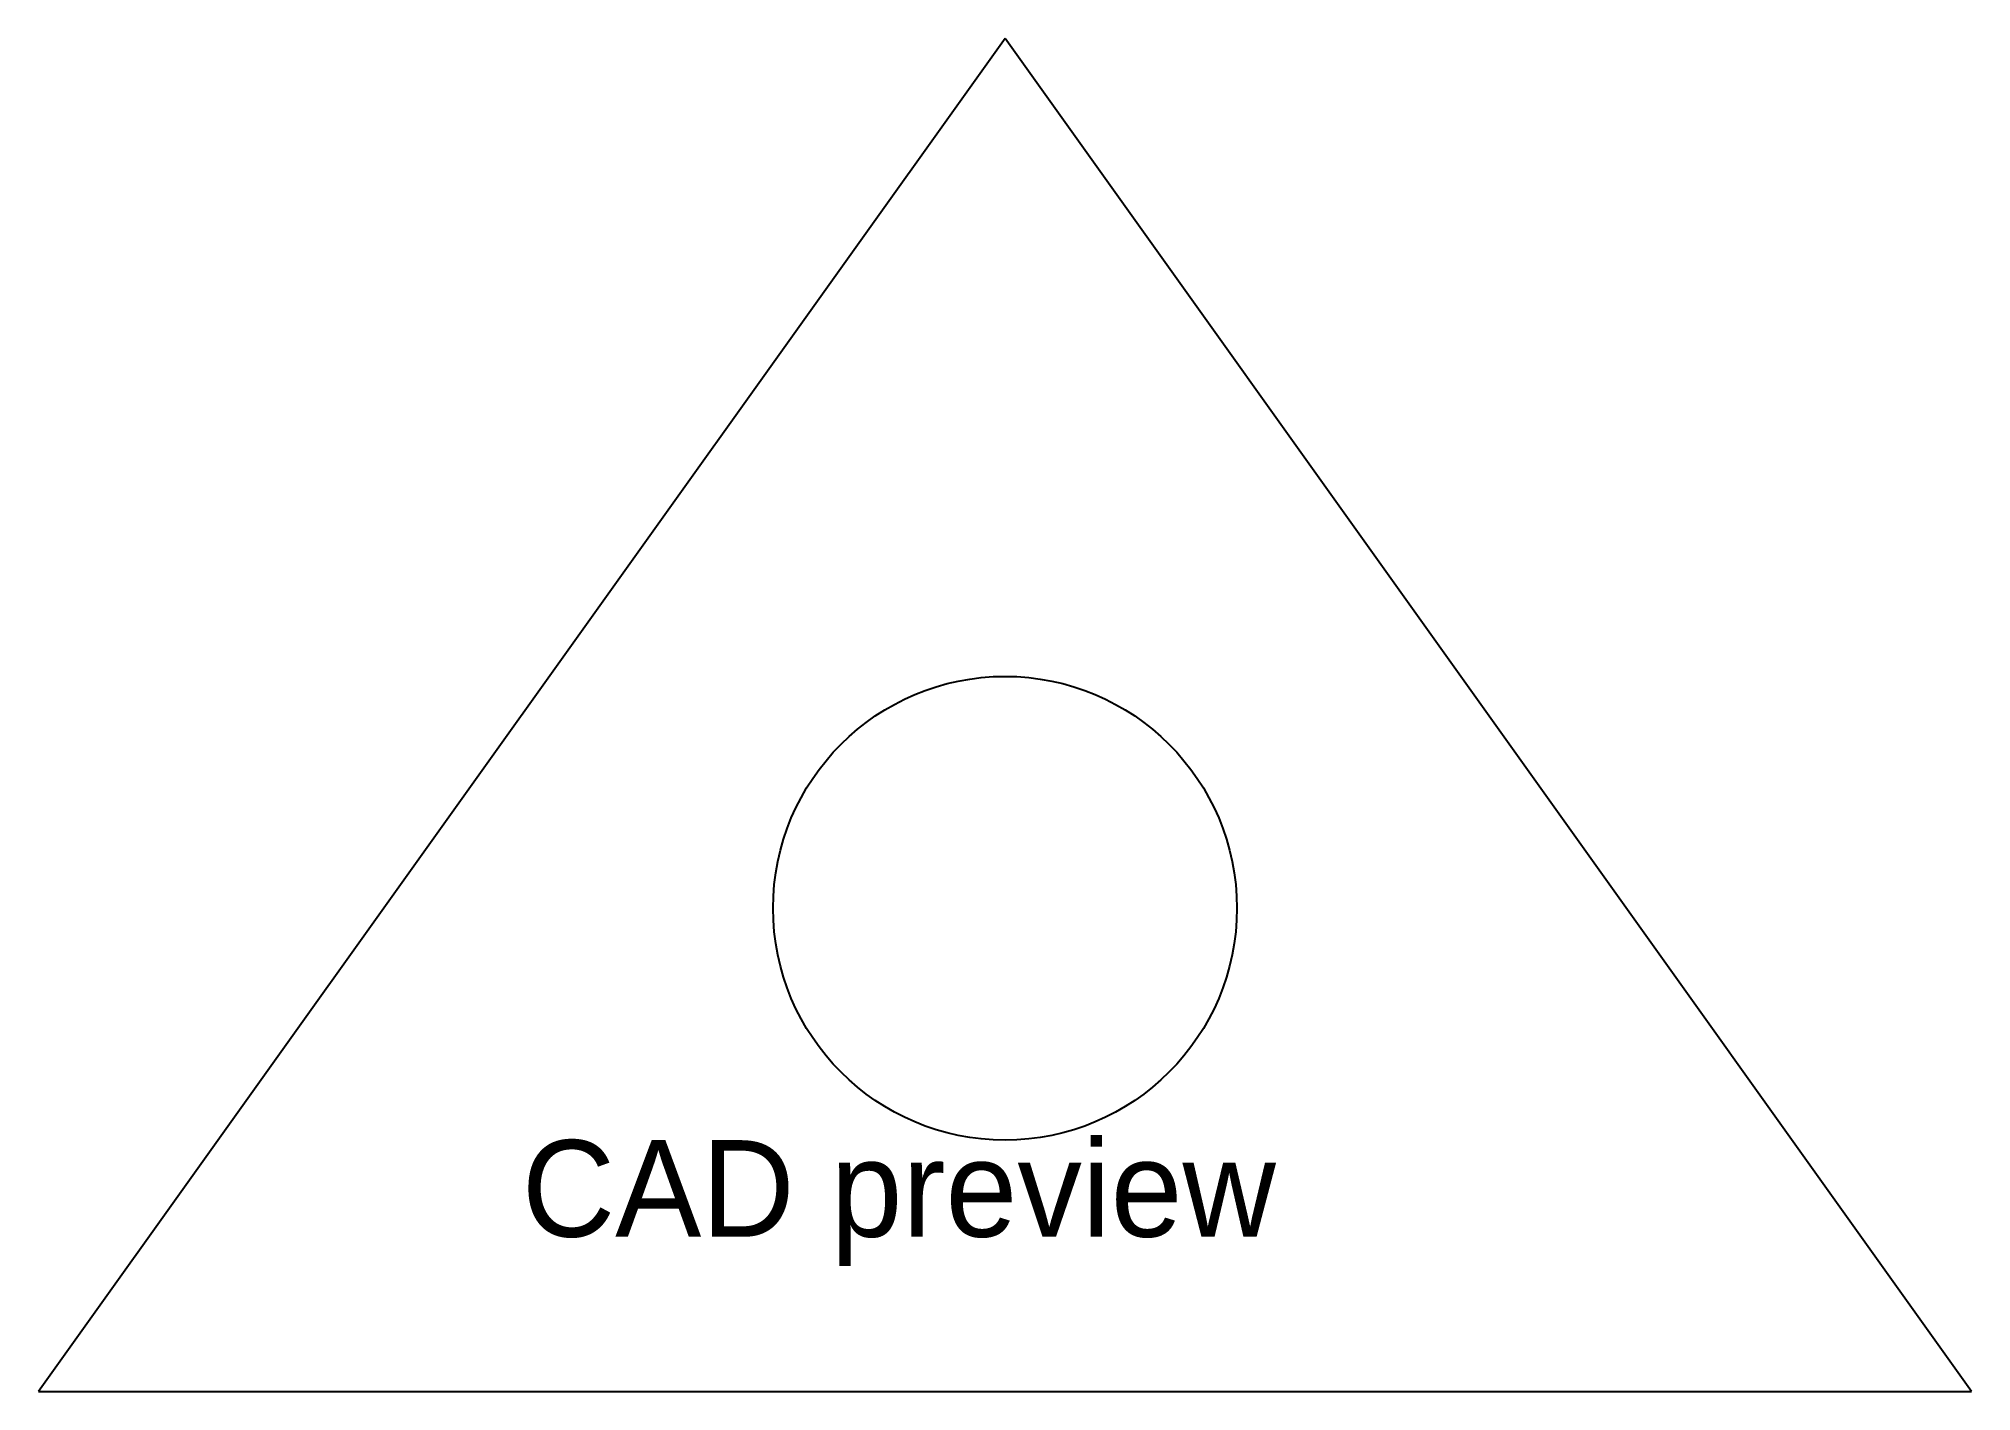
# Model space of a CAD drawing. Extents: x 0 to 100, y 0 to 70.
import ezdxf

# ---------------------------------------------------------------- set-up
doc = ezdxf.new("R2010")
doc.units = 0
doc.layers.add('Notes', color=1, linetype='CONTINUOUS')
doc.layers.add('Outline', color=7, linetype='CONTINUOUS')

msp = doc.modelspace()

# ---------------------------------------------------------------- linework, layer by layer
at = {"layer": 'Notes'}
msp.add_circle((50, 25), 12, dxfattribs=at)
at = {"layer": 'Outline'}
for p, q in [((50, 70), (0, 0)), ((100, 0), (50, 70)), ((0, 0), (100, 0))]:
    msp.add_line(p, q, dxfattribs=at)

# ---------------------------------------------------------------- texts
at = {"layer": 'Notes'}
msp.add_text('CAD preview', height=5, dxfattribs=at).set_placement((25, 8))

doc.saveas('drawing.dxf')
